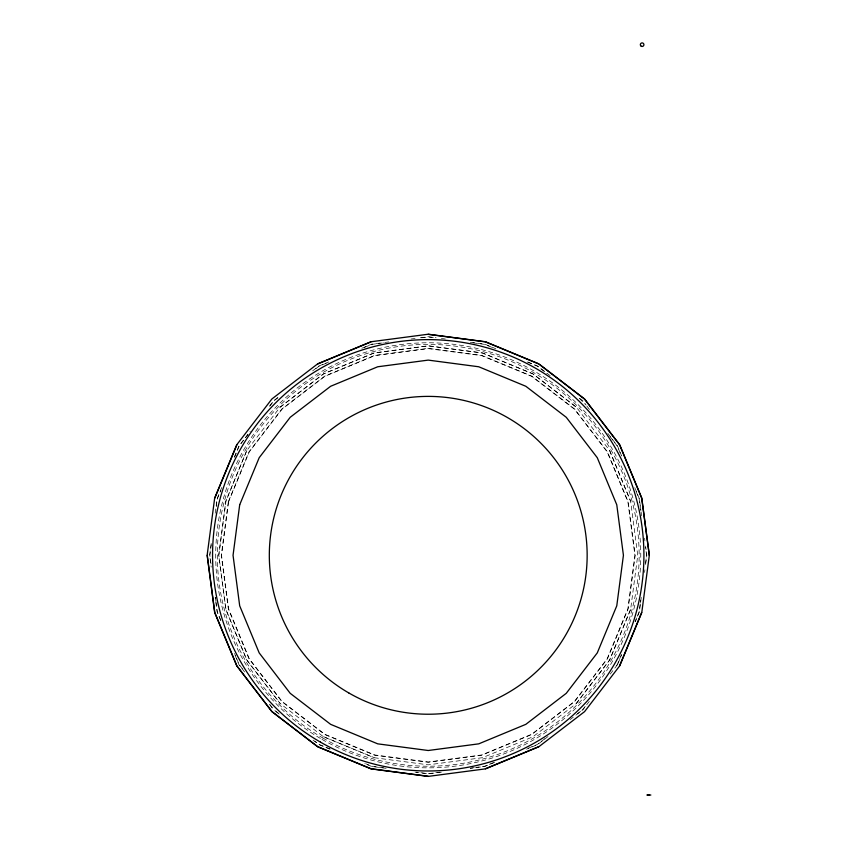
<?xml version="1.0" encoding="UTF-8"?>
<svg xmlns="http://www.w3.org/2000/svg" width="858" height="858" viewBox="0 0 858 858"><rect width="100%" height="100%" fill="white"/><g stroke="black" fill="none" stroke-linecap="round" stroke-linejoin="round"><path stroke-width="0.64" stroke-dasharray="4.29 3.22" d="M211.207 543.468L209.652 555.308L211.207 567.149M215.197 513.213L217.106 498.734L222.179 486.475M211.25 544.798L209.867 555.308L211.25 565.819M216.27 506.681L217.31 498.788L220.86 490.218M640.197 603.935L639.156 611.829L637.129 616.72M640.368 602.627L640.712 599.999M645.559 563.191L646.6 555.308L645.559 547.425M641.269 597.404L639.36 611.883L635.295 621.685M644.562 572.415L644.905 569.776M645.602 564.521L646.814 555.308L645.602 546.096M234.363 457.057L238.942 446.021L250.246 431.284M234.556 457.153L239.125 446.128L244.766 438.76M246.782 450.547L225.847 501.083L218.715 555.308L225.847 609.534L246.782 660.07L280.073 703.463L323.466 736.754L374.002 757.689L428.228 764.832L482.464 757.689L532.99 736.754L576.383 703.463L609.684 660.07L630.609 609.534L637.751 555.308L630.609 501.083L609.684 450.547L576.383 407.153L532.99 373.852L482.464 352.928L428.228 345.785L374.002 352.928L323.466 373.852L280.073 407.153L246.782 450.547L225.954 501.104L218.811 555.308L225.954 609.512L246.868 660.016L280.148 703.388M630.512 609.512L609.588 660.016L576.308 703.388M621.396 654.697L617.342 664.489L614.918 667.642M635.102 621.621L636.625 617.953M618.028 663.373L621.589 654.793M269.637 406.016L273.67 400.75L279.987 395.903M245.581 437.709L247.994 434.556M269.787 406.156L273.82 400.901L280.137 396.053M582.636 709.716L586.679 704.461M589.253 701.447L582.786 709.866L574.367 716.333M610.253 674.077L617.524 664.596M312.623 370.86L318.94 366.012L328.753 361.947M315.894 368.618L319.047 366.194L328.85 362.14M280.148 407.228L323.52 373.949L374.034 353.024L428.228 345.892L482.432 353.024L532.936 373.949L576.308 407.228M544.776 738.77L537.419 744.422L526.394 748.98M577.38 713.749L580.534 711.325M548.048 736.529L537.516 744.605L526.49 749.173M570.152 719.562L573.316 717.138M361.851 348.241L371.664 344.176L383.505 342.621M364.36 347.426L371.718 344.38L376.973 343.693M493.318 762.687L484.749 766.237L475.546 767.449M494.616 762.376L484.802 766.441L470.334 768.339M384.813 342.449L388.76 341.924M411.132 338.985L415.079 338.46M420.334 337.773L428.228 336.733L436.121 337.773M378.281 343.522L382.228 342.996M421.664 337.805L428.228 336.947L434.802 337.805M440.057 772.114L428.228 773.669L416.398 772.114M470.291 768.135L474.238 767.62M441.387 772.157L428.228 773.884L415.079 772.157M441.387 338.46L445.334 338.985M470.334 342.278L484.802 344.176L495.838 348.745M472.919 342.825L484.749 344.38L492.095 347.426M383.547 767.792L371.718 766.237L365.594 763.695M386.132 768.339L371.664 766.441L364.307 763.395M527.713 361.947L537.516 366.012L550.15 375.707M527.616 362.14L537.419 366.194L546.878 373.466M323.52 736.668L374.034 757.593M330.073 748.98L319.047 744.422L314.843 741.194M329.976 749.173L318.94 744.605L312.623 739.757M579.633 398.326L582.786 400.75L586.025 404.965M579.482 398.477L585.059 404.054M274.871 710.521L280.137 714.553M275.783 711.486L279.987 714.714M586.829 406.016L590.872 411.282M607.829 433.387L617.524 446.021L621.589 455.823M610.081 436.658L617.342 446.128L621.396 455.92M242.353 668.693L239.125 664.489L234.556 653.464M269.787 704.461L273.82 709.716M244.594 671.964L238.942 664.596L234.363 653.56M269.637 704.6L273.67 709.866M634.791 487.698L639.36 498.734L640.915 510.574M636.11 491.441L639.156 498.788L640.712 510.617M609.588 450.6L630.512 501.104M220.86 620.398L217.31 611.829L216.098 602.627M220.656 620.463L217.106 611.883L215.197 597.404M641.098 511.894L641.612 515.84M644.562 538.202L644.905 540.84M215.401 597.372L215.926 601.308M228.335 501.748L221.289 555.308L228.335 608.869L249.013 658.783L281.896 701.64L324.753 734.534L374.667 755.201L428.228 762.258L481.788 755.201L531.703 734.534L574.56 701.64L607.453 658.783L628.131 608.869L635.177 555.308L628.131 501.748L607.453 451.834L574.56 408.976L531.703 376.083L481.788 355.416L428.228 348.359L374.667 355.416L324.753 376.083L281.896 408.976L249.013 451.834L228.335 501.748M228.582 501.812L221.536 555.308L228.582 608.805L249.228 658.654L282.078 701.458L324.882 734.309L374.731 754.954L428.228 762.001L481.724 754.954L531.574 734.309L574.388 701.458L607.228 658.654L627.884 608.805L634.92 555.308L627.884 501.812L607.228 451.962L574.388 409.159L531.574 376.308L481.724 355.662L428.228 348.616L374.731 355.662L324.882 376.308L282.078 409.159L249.228 451.962L228.582 501.812M321.964 739.36A212.527 212.527 0 0 0 640.765 555.308A212.527 212.527 0 0 0 321.964 371.257A212.527 212.527 0 0 0 321.964 739.36M322.769 737.966A210.918 210.918 0 0 0 639.146 555.308A210.918 210.918 0 0 0 322.769 372.651A210.918 210.918 0 0 0 322.769 737.966"/><path stroke-width="1.29" d="M649.324 555.308L641.784 612.526L619.701 665.851L584.566 711.647L538.781 746.782L485.456 768.865L428.228 776.393L371.01 768.865L317.685 746.782L271.9 711.647L236.765 665.851L214.672 612.526L207.143 555.308L214.672 498.09L236.765 444.766L271.9 398.97L317.685 363.835L371.01 341.752L428.228 334.223L485.456 341.752L538.781 363.835L584.566 398.97L619.701 444.766L641.784 498.09L649.324 555.308L641.687 498.112L619.605 444.819L584.491 399.045L539.768 364.725M214.779 498.112L236.851 444.819M619.605 665.797L641.687 612.505M317.739 363.931L371.042 341.859M485.424 768.757L538.727 746.685M647.393 795.023L650.857 795.023M646.932 795.023L649.57 795.023M428.228 334.33L485.424 341.859L538.727 363.931M428.228 776.286L371.042 768.757L317.739 746.685L271.975 711.572L236.851 665.797L214.779 612.505L207.25 555.308M239.693 504.794L233.044 555.308L239.693 605.823L259.191 652.906L290.208 693.328L330.641 724.345L377.713 743.843L428.228 750.503L478.753 743.843L525.825 724.345L566.248 693.328L597.275 652.906L616.773 605.823L623.423 555.308L616.773 504.794L597.275 457.711L566.248 417.288L525.825 386.272L478.753 366.774L428.228 360.113L377.713 366.774L330.641 386.272L290.208 417.288L259.191 457.711L239.693 504.794M641.237 46.225A1.78 1.78 0 0 0 643.908 44.68A1.78 1.78 0 0 0 641.237 43.136A1.78 1.78 0 0 0 641.237 46.225M348.777 692.932A158.912 158.912 0 0 0 587.151 555.308A158.912 158.912 0 0 0 348.777 417.685A158.912 158.912 0 0 0 348.777 692.932M320.388 742.084A215.68 215.68 0 0 0 643.908 555.308A215.68 215.68 0 0 0 320.388 368.522A215.68 215.68 0 0 0 320.388 742.084"/></g></svg>
